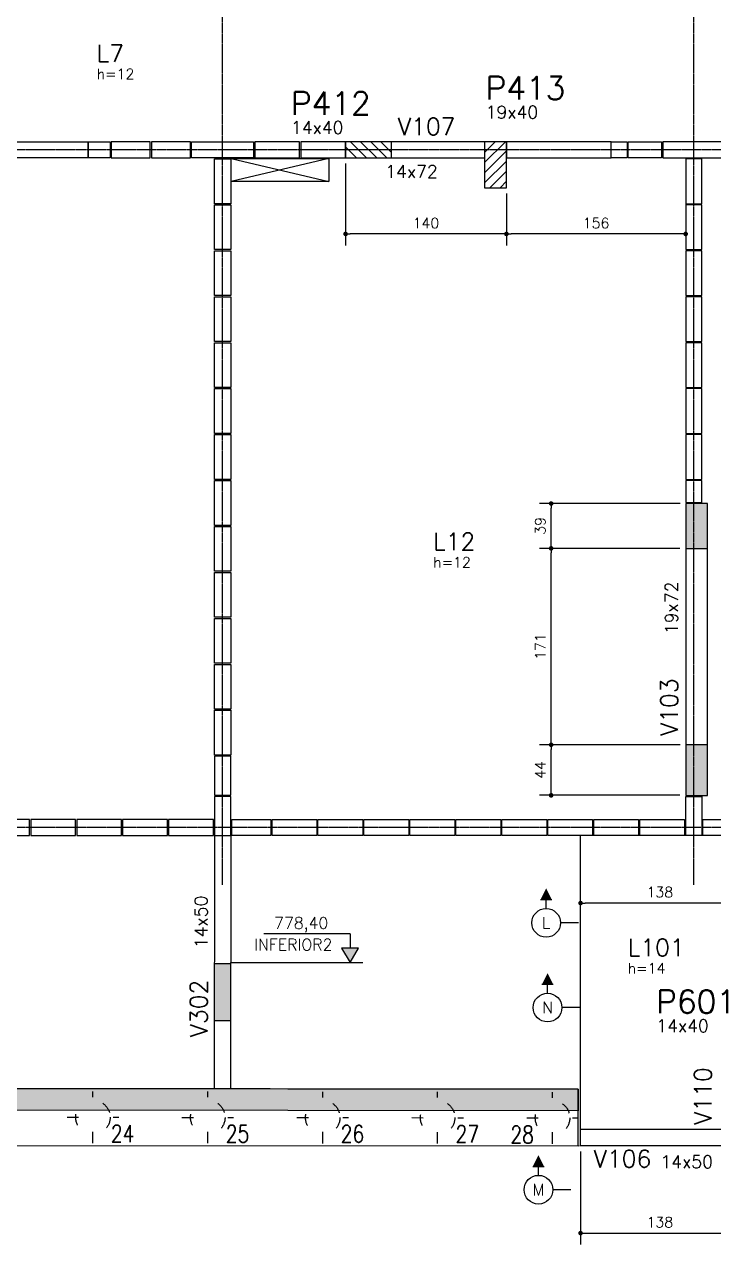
# Model space of a CAD drawing. Extents: x -39962 to 15224, y 23445 to 41277.
# Drawn here: x 2216 to 2816, y 29321 to 30384 of the extents above; entities that cross this region are included whole.
import ezdxf
from ezdxf.enums import TextEntityAlignment as Align

# ---------------------------------------------------------------- set-up
doc = ezdxf.new("R2010")
doc.units = 0
for name, pattern in [('AXES', [0.54, 0.3, -0.08, 0.08, -0.08]), ('Double dash', [55, 20, -5, 10, -5, 10, -5]), ('ESTILO_TQS_0002', [0.4, 0.1, -0.3])]:
    doc.linetypes.add(name, pattern=pattern)
doc.layers.get('0').update_dxf_attribs({"linetype": 'CONTINUOUS'})
doc.layers.get('Defpoints').update_dxf_attribs({"linetype": 'CONTINUOUS'})
for name, color, linetype in [('COTA', 1, 'CONTINUOUS'), ('EIXOS', 1, 'AXES'), ('ESTACA', 1, 'ESTILO_TQS_0002'), ('H2', 252, 'CONTINUOUS'), ('H5', 1, 'CONTINUOUS'), ('H7', 1, 'CONTINUOUS'), ('L-D', 2, 'CONTINUOUS'), ('L-N', 4, 'CONTINUOUS'), ('LINHA_FINA', 1, 'CONTINUOUS'), ('Linha_media', 4, 'CONTINUOUS'), ('LINHA_NIVEL', 210, 'CONTINUOUS'), ('P-D', 2, 'CONTINUOUS'), ('P-S', 5, 'CONTINUOUS'), ('PENA_1', 1, 'CONTINUOUS'), ('PENA_2', 2, 'CONTINUOUS'), ('PENA_3', 3, 'CONTINUOUS'), ('PENA_5', 5, 'CONTINUOUS'), ('PIL-N', 4, 'CONTINUOUS'), ('SEC-SOL', 1, 'CONTINUOUS'), ('TEXTO', 3, 'CONTINUOUS'), ('VIG-D', 2, 'CONTINUOUS'), ('VIG-N', 4, 'CONTINUOUS'), ('VIGA', 3, 'CONTINUOUS')]:
    doc.layers.add(name, color=color, linetype=linetype)
doc.layers.add('TLV-DVI-___-CNT', color=7, linetype='Double dash', lineweight=9)
doc.styles.add('COTA', font='romans.shx')
doc.styles.add('ROMANS', font='ROMANS')
doc.styles.add('Solodactha', font='romans.shx', dxfattribs={"width": 0.8})
doc.styles.get("Standard").update_dxf_attribs({"font": 'ROMANS.SHX'})
doc.styles.add('TEXTO', font='romans.shx', dxfattribs={"height": 10})
doc.styles.add('Texto1', font='romans.shx', dxfattribs={"height": 9})
doc.dimstyles.new('forma', dxfattribs={"dimscale": 5, "dimtxt": 1.8, "dimasz": 0.8, "dimexe": 2, "dimexo": 1, "dimgap": 1, "dimtad": 1, "dimdec": 1, "dimzin": 9, "dimdsep": 46, "dimtxsty": 'COTA', "dimblk1": 'DOT', "dimblk2": 'DOT', "dimsah": 1, "dimcen": 0, "dimdle": 1, "dimclrd": 256, "dimclre": 256, "dimclrt": 2, "dimadec": 0, "dimazin": 0, "dimtfac": 1, "dimtdec": 0, "dimtmove": 0, "dimatfit": 3, "dimfxl": 1, "dimtolj": 1, "dimtzin": 0, "dimarcsym": 0})

# ---------------------------------------------------------------- blocks, each defined once
blk = doc.blocks.new('_Dot')
at = {"color": 0, "linetype": 'ByBlock', "lineweight": -2}
blk.add_line((-0.5, 0), (-1, 0), dxfattribs=at)
at = {"color": 0, "linetype": 'ByBlock', "const_width": 0.5}
blk.add_lwpolyline([(-0.25, 0, 1), (0.25, 0, 1)], format="xyb", close=True, dxfattribs=at)
blk = doc.blocks.new('*D36')
at = {"layer": 'COTA', "lineweight": -2, "transparency": 16777216}
for p, q in [((2786.6, 29756.6), (2664.4, 29756.6)), ((2674.4, 29716.6), (2674.4, 29752.6)), ((2786.5, 29712.6), (2664.4, 29712.6))]:
    blk.add_line(p, q, dxfattribs=at)
at = {"layer": 'Defpoints', "color": 0, "transparency": 16777216}
for p in [(2674.4, 29756.6), (2791.6, 29756.6), (2791.5, 29712.6)]:
    blk.add_point(p, dxfattribs=at)
at = {"layer": 'COTA', "lineweight": -2, "transparency": 16777216, "xscale": 4, "yscale": 4, "zscale": 4}
for p, rotation in [((2674.4, 29756.6), 90), ((2674.4, 29712.6), 270)]:
    blk.add_blockref('_Dot', p, dxfattribs=dict(at, rotation=rotation))
at = {"layer": 'COTA', "color": 2, "transparency": 16777216, "insert": (2664.9, 29734.6), "char_height": 9, "attachment_point": 5, "rotation": 90, "style": 'COTA'}
blk.add_mtext('\\A1;44 ', dxfattribs=at)
blk = doc.blocks.new('*D37')
at = {"layer": 'COTA', "lineweight": -2, "transparency": 16777216}
for p, q in [((2786.5, 29927.6), (2664.4, 29927.6)), ((2674.4, 29760.6), (2674.4, 29923.6)), ((2786.6, 29756.6), (2664.4, 29756.6))]:
    blk.add_line(p, q, dxfattribs=at)
at = {"layer": 'Defpoints', "color": 0, "transparency": 16777216}
for p in [(2674.4, 29927.6), (2791.5, 29927.6), (2791.6, 29756.6)]:
    blk.add_point(p, dxfattribs=at)
at = {"layer": 'COTA', "lineweight": -2, "transparency": 16777216, "xscale": 4, "yscale": 4, "zscale": 4}
for p, rotation in [((2674.4, 29927.6), 90), ((2674.4, 29756.6), 270)]:
    blk.add_blockref('_Dot', p, dxfattribs=dict(at, rotation=rotation))
at = {"layer": 'COTA', "color": 2, "transparency": 16777216, "insert": (2664.9, 29842.1), "char_height": 9, "attachment_point": 5, "rotation": 90, "style": 'COTA'}
blk.add_mtext('\\A1;171 ', dxfattribs=at)
blk = doc.blocks.new('*D38')
at = {"layer": 'COTA', "lineweight": -2, "transparency": 16777216}
for p, q in [((2786.6, 29966.6), (2664.4, 29966.6)), ((2674.4, 29931.6), (2674.4, 29962.6)), ((2786.5, 29927.6), (2664.4, 29927.6))]:
    blk.add_line(p, q, dxfattribs=at)
at = {"layer": 'Defpoints', "color": 0, "transparency": 16777216}
for p in [(2674.4, 29966.6), (2791.6, 29966.6), (2791.5, 29927.6)]:
    blk.add_point(p, dxfattribs=at)
at = {"layer": 'COTA', "lineweight": -2, "transparency": 16777216, "xscale": 4, "yscale": 4, "zscale": 4}
for p, rotation in [((2674.4, 29966.6), 90), ((2674.4, 29927.6), 270)]:
    blk.add_blockref('_Dot', p, dxfattribs=dict(at, rotation=rotation))
at = {"layer": 'COTA', "color": 2, "transparency": 16777216, "insert": (2664.9, 29947.1), "char_height": 9, "attachment_point": 5, "rotation": 90, "style": 'COTA'}
blk.add_mtext('\\A1;39 ', dxfattribs=at)
blk = doc.blocks.new('Family - ___-2103959-PLANTA INFERIOR 2')
at = {"layer": 'TLV-DVI-___-CNT', "color": 1, "true_color": 0xff0000}
blk.add_line((-32077, -10136), (-18942, -10136), dxfattribs=at)
blk = doc.blocks.new('A$C8a1ee3b4')
at = {"layer": 'TLV-DVI-___-CNT', "color": 1, "true_color": 0xff0000, "xscale": 0.1, "yscale": 0.1, "zscale": 0.1}
blk.add_blockref('Family - ___-2103959-PLANTA INFERIOR 2', (4865.2, 1037.1), dxfattribs=at)
blk = doc.blocks.new('*D26')
at = {"layer": 'COTA', "lineweight": -2, "transparency": 16777216}
for p, q in [((2791.5, 30242.1), (2791.5, 30191.3)), ((2635.5, 30236.6), (2635.5, 30191.3)), ((2787.5, 30201.3), (2639.5, 30201.3))]:
    blk.add_line(p, q, dxfattribs=at)
at = {"layer": 'Defpoints', "color": 0, "transparency": 16777216}
for p in [(2791.5, 30247.1), (2635.5, 30241.6), (2635.5, 30201.3)]:
    blk.add_point(p, dxfattribs=at)
at = {"layer": 'COTA', "lineweight": -2, "transparency": 16777216, "xscale": 4, "yscale": 4, "zscale": 4, "rotation": 180}
blk.add_blockref('_Dot', (2635.5, 30201.3), dxfattribs=at)
at = {"layer": 'COTA', "lineweight": -2, "transparency": 16777216, "xscale": 4, "yscale": 4, "zscale": 4}
blk.add_blockref('_Dot', (2791.5, 30201.3), dxfattribs=at)
at = {"layer": 'COTA', "color": 2, "transparency": 16777216, "insert": (2713.5, 30210.8), "char_height": 9, "attachment_point": 5, "style": 'COTA'}
blk.add_mtext('\\A1;156 ', dxfattribs=at)
blk = doc.blocks.new('*D27')
at = {"layer": 'COTA', "lineweight": -2, "transparency": 16777216}
for p, q in [((2495.5, 30262.6), (2495.5, 30191.3)), ((2635.5, 30236.6), (2635.5, 30191.3)), ((2631.5, 30201.3), (2499.5, 30201.3))]:
    blk.add_line(p, q, dxfattribs=at)
at = {"layer": 'Defpoints', "color": 0, "transparency": 16777216}
for p in [(2495.5, 30267.6), (2635.5, 30241.6), (2495.5, 30201.3)]:
    blk.add_point(p, dxfattribs=at)
at = {"layer": 'COTA', "lineweight": -2, "transparency": 16777216, "xscale": 4, "yscale": 4, "zscale": 4, "rotation": 180}
blk.add_blockref('_Dot', (2495.5, 30201.3), dxfattribs=at)
at = {"layer": 'COTA', "lineweight": -2, "transparency": 16777216, "xscale": 4, "yscale": 4, "zscale": 4}
blk.add_blockref('_Dot', (2635.5, 30201.3), dxfattribs=at)
at = {"layer": 'COTA', "color": 2, "transparency": 16777216, "insert": (2565.5, 30210.8), "char_height": 9, "attachment_point": 5, "style": 'COTA'}
blk.add_mtext('\\A1;140 ', dxfattribs=at)
blk = doc.blocks.new('A$Cf0c44242')
at = {"layer": 'ESTACA'}
for p, q in [((6.751, -3.078), (6.751, -2.628)), ((7.751, -3.079), (7.751, -2.629)), ((8.751, -3.08), (8.751, -2.63)), ((9.751, -3.081), (9.751, -2.631)), ((10.751, -3.083), (10.751, -2.633)), ((6.526, -2.853), (6.976, -2.853)), ((7.526, -2.854), (7.976, -2.854)), ((8.526, -2.855), (8.976, -2.856)), ((9.526, -2.856), (9.976, -2.857)), ((10.526, -2.857), (10.976, -2.858))]:
    blk.add_line(p, q, dxfattribs=at)
for centre in [(6.751, -2.853), (7.751, -2.854), (8.751, -2.855), (9.751, -2.856), (10.751, -2.858)]:
    blk.add_circle(centre, 0.15, dxfattribs=at)
at = {"layer": 'ESTACA', "style": 'Solodactha', "width": 0.8}
for s, p in [('24', (6.907, -3.07)), ('25', (7.907, -3.071)), ('26', (8.907, -3.072)), ('27', (9.907, -3.073)), ('28', (10.384, -3.078))]:
    blk.add_text(s, height=0.15, dxfattribs=at).set_placement(p)
blk = doc.blocks.new('elevação')
at = {"layer": 'LINHA_FINA', "linetype": 'Continuous'}
blk.add_hatch(color=256, dxfattribs=at).paths.add_polyline_path([(1.5, 2.5), (-1.5, 2.5), (0, 0)])
at = {"layer": 'LINHA_FINA'}
for p, q in [((0, 5), (-15, 5)), ((0, 5), (0, 2.5)), ((-1.5, 2.5), (0, 0)), ((1.5, 2.5), (-1.5, 2.5)), ((0, 0), (1.5, 2.5))]:
    blk.add_line(p, q, dxfattribs=at)
at = {"layer": 'TEXTO', "linetype": 'Continuous', "style": 'TEXTO'}
for p in [(-8.5, 5.25), (-8.5, 1.5)]:
    blk.add_attdef('XXXX.XX', text='', height=2, dxfattribs=at).set_placement(p, align=Align.BOTTOM_CENTER)
blk = doc.blocks.new('seção_esq')
at = {"layer": 'Linha_media'}
for p, q in [((1, 4), (-1, 4)), ((0, 2.5), (0, 4)), ((5.62, 0), (2.5, 0))]:
    blk.add_line(p, q, dxfattribs=at)
blk.add_circle((0, 0), 2.5, dxfattribs=at)
blk.add_solid([(1, 4), (0, 6), (-1, 4)], dxfattribs=at)
blk = doc.blocks.new('atrib_seção')
at = {"layer": 'Linha_media', "style": 'ROMANS'}
blk.add_attdef('X', text='', height=2, dxfattribs=at).set_placement((0, 0), align=Align.MIDDLE)
blk = doc.blocks.new('*D133')
at = {"layer": 'COTA', "lineweight": -2, "transparency": 16777216}
for p, q in [((2700, 29622), (2700, 29628.8)), ((2838, 29622), (2838, 29628.8)), ((2834, 29618.8), (2704, 29618.8))]:
    blk.add_line(p, q, dxfattribs=at)
at = {"layer": 'Defpoints', "color": 0, "transparency": 16777216}
for p in [(2700, 29618.8), (2700, 29617), (2838, 29617)]:
    blk.add_point(p, dxfattribs=at)
at = {"layer": 'COTA', "lineweight": -2, "transparency": 16777216, "xscale": 4, "yscale": 4, "zscale": 4, "rotation": 180}
blk.add_blockref('_Dot', (2700, 29618.8), dxfattribs=at)
at = {"layer": 'COTA', "lineweight": -2, "transparency": 16777216, "xscale": 4, "yscale": 4, "zscale": 4}
blk.add_blockref('_Dot', (2838, 29618.8), dxfattribs=at)
at = {"layer": 'COTA', "color": 2, "transparency": 16777216, "insert": (2769, 29628.3), "char_height": 9, "attachment_point": 5, "style": 'COTA'}
blk.add_mtext('\\A1;138 ', dxfattribs=at)
blk = doc.blocks.new('*D149')
at = {"layer": 'COTA', "lineweight": -2, "transparency": 16777216}
for p, q in [((2700, 29402.6), (2700, 29321.5)), ((2838, 29402.6), (2838, 29321.5)), ((2704, 29331.5), (2834, 29331.5))]:
    blk.add_line(p, q, dxfattribs=at)
at = {"layer": 'Defpoints', "color": 0, "transparency": 16777216}
for p in [(2700, 29407.6), (2838, 29407.6), (2838, 29331.5)]:
    blk.add_point(p, dxfattribs=at)
at = {"layer": 'COTA', "lineweight": -2, "transparency": 16777216, "xscale": 4, "yscale": 4, "zscale": 4, "rotation": 180}
blk.add_blockref('_Dot', (2700, 29331.5), dxfattribs=at)
at = {"layer": 'COTA', "lineweight": -2, "transparency": 16777216, "xscale": 4, "yscale": 4, "zscale": 4}
blk.add_blockref('_Dot', (2838, 29331.5), dxfattribs=at)
at = {"layer": 'COTA', "color": 2, "transparency": 16777216, "insert": (2769, 29341), "char_height": 9, "attachment_point": 5, "style": 'COTA'}
blk.add_mtext('\\A1;138 ', dxfattribs=at)

msp = doc.modelspace()

# ---------------------------------------------------------------- hatches: boundary and pattern name
at = {"layer": 'H2'}
for points in [[(2810.51, 29966.57), (2791.51, 29966.61), (2791.51, 29927.59), (2810.51, 29927.59)], [(2810.51, 29756.57), (2791.51, 29756.61), (2791.51, 29712.59), (2810.51, 29712.59)], [(1625.51, 29458.06), (2698.03, 29456.83), (2698.01, 29437.85), (1625.51, 29439.06)]]:
    msp.add_hatch(color=256, dxfattribs=at).paths.add_polyline_path(points)
at = {"layer": 'H5'}
h = msp.add_hatch(dxfattribs=at)
h.set_pattern_fill('ANSI31', color=256, scale=50, angle=90, style=0)
h.set_pattern_definition([(135, (30127.145, 27067.0565), (-4.4194174, -4.4194174), [])])
h.paths.add_polyline_path([(2495.51, 30281.59), (2495.51, 30267.59), (2535.53, 30267.59), (2535.52, 30281.59)])
h = msp.add_hatch(dxfattribs=at)
h.set_pattern_fill('ANSI31', color=256, scale=50, angle=180, style=0)
h.set_pattern_definition([(225, (5831.05, 57873.205), (4.4194174, -4.4194174), [])])
h.paths.add_polyline_path([(2616.51, 30241.57), (2635.51, 30241.57), (2635.51, 30281.59), (2616.51, 30281.58)])
at = {"layer": 'H7'}
msp.add_hatch(color=256, dxfattribs=at).paths.add_polyline_path([(2381.37, 29566.29), (2395.37, 29566.33), (2395.37, 29556.33), (2395.37, 29556.29), (2395.37, 29516.29), (2381.37, 29516.29), (2381.37, 29556.29), (2381.37, 29556.25), (2381.37, 29566.25)])

# ---------------------------------------------------------------- linework, layer by layer
for points in [[(2180.51, 30281.63), (2271.51, 30281.63), (2271.51, 30267.63), (2180.51, 30267.63)], [(2726.51, 30281.63), (2635.53, 30281.52), (2635.53, 30267.52), (2726.51, 30267.63)], [(2396.01, 30267.09), (2481.01, 30267.09), (2481.01, 30247.09), (2396.01, 30247.09)]]:
    msp.add_lwpolyline(points, close=True)
for points in [[(2271.51, 30281.63), (2290.51, 30281.63), (2290.51, 30267.63), (2271.51, 30267.63), (2271.51, 30281.63)], [(2325.51, 30281.63), (2291.51, 30281.63), (2291.51, 30267.63), (2325.51, 30267.63), (2325.51, 30281.63)], [(2360.51, 30281.63), (2326.51, 30281.63), (2326.51, 30267.63), (2360.51, 30267.63), (2360.51, 30281.63)], [(2361.51, 30281.63), (2415.51, 30281.63), (2415.51, 30267.63), (2361.51, 30267.63), (2361.51, 30281.63)], [(2416.51, 30267.63), (2455.51, 30267.63), (2455.51, 30281.63), (2416.51, 30281.63), (2416.51, 30267.63)], [(2456.51, 30267.63), (2495.51, 30267.63), (2495.51, 30281.63), (2456.51, 30281.63), (2456.51, 30267.63)], [(2726.51, 30281.63), (2740.51, 30281.63), (2740.51, 30267.63), (2726.51, 30267.63), (2726.51, 30281.63)], [(2770.51, 30267.63), (2741.51, 30267.63), (2741.51, 30281.63), (2770.51, 30281.63), (2770.51, 30267.63)], [(2771.51, 30267.63), (2825.51, 30267.63), (2825.51, 30281.63), (2771.51, 30281.63), (2771.51, 30267.63)], [(2395.51, 30266.63), (2395.51, 30227.63), (2381.51, 30227.63), (2381.51, 30266.63), (2395.51, 30266.63)], [(2805.51, 30227.63), (2805.51, 30266.63), (2791.51, 30266.63), (2791.51, 30227.63), (2805.51, 30227.63)], [(2395.51, 30226.63), (2395.51, 30187.63), (2381.51, 30187.63), (2381.51, 30226.63), (2395.51, 30226.63)], [(2805.51, 30187.63), (2805.51, 30226.63), (2791.51, 30226.63), (2791.51, 30187.63), (2805.51, 30187.63)], [(2395.51, 30186.63), (2395.51, 30147.63), (2381.51, 30147.63), (2381.51, 30186.63), (2395.51, 30186.63)], [(2805.51, 30147.63), (2805.51, 30186.63), (2791.51, 30186.63), (2791.51, 30147.63), (2805.51, 30147.63)], [(2395.51, 30146.63), (2395.51, 30107.63), (2381.51, 30107.63), (2381.51, 30146.63), (2395.51, 30146.63)], [(2805.51, 30107.63), (2805.51, 30146.63), (2791.51, 30146.63), (2791.51, 30107.63), (2805.51, 30107.63)], [(2395.51, 30106.63), (2395.51, 30067.63), (2381.51, 30067.63), (2381.51, 30106.63), (2395.51, 30106.63)], [(2805.51, 30067.63), (2805.51, 30106.63), (2791.51, 30106.63), (2791.51, 30067.63), (2805.51, 30067.63)], [(2395.51, 30066.63), (2395.51, 30027.63), (2381.51, 30027.63), (2381.51, 30066.63), (2395.51, 30066.63)], [(2805.51, 30027.63), (2805.51, 30066.63), (2791.51, 30066.63), (2791.51, 30027.63), (2805.51, 30027.63)], [(2395.51, 30026.63), (2395.51, 29987.63), (2381.51, 29987.63), (2381.51, 30026.63), (2395.51, 30026.63)], [(2805.51, 29987.63), (2805.51, 30026.63), (2791.51, 30026.63), (2791.51, 29987.63), (2805.51, 29987.63)], [(2395.51, 29986.63), (2395.51, 29947.63), (2381.51, 29947.63), (2381.51, 29986.63), (2395.51, 29986.63)], [(2805.55, 29967.64), (2805.51, 29986.63), (2791.51, 29986.63), (2791.55, 29967.64), (2805.55, 29967.64)], [(2395.51, 29946.63), (2395.51, 29907.63), (2381.51, 29907.63), (2381.51, 29946.63), (2395.51, 29946.63)], [(2395.51, 29906.63), (2395.51, 29867.63), (2381.51, 29867.63), (2381.51, 29906.63), (2395.51, 29906.63)], [(2395.51, 29866.63), (2395.51, 29827.63), (2381.51, 29827.63), (2381.51, 29866.63), (2395.51, 29866.63)], [(2395.51, 29826.63), (2395.51, 29787.63), (2381.51, 29787.63), (2381.51, 29826.63), (2395.51, 29826.63)], [(2395.51, 29786.63), (2395.51, 29747.63), (2381.51, 29747.63), (2381.51, 29786.63), (2395.51, 29786.63)], [(2395.51, 29712.63), (2395.51, 29746.63), (2381.51, 29746.63), (2381.51, 29712.63), (2395.51, 29712.63)], [(2395.51, 29677.63), (2395.51, 29711.63), (2381.51, 29711.63), (2381.51, 29677.63), (2395.51, 29677.63)], [(2791.51, 29677.63), (2791.51, 29711.63), (2805.51, 29711.63), (2805.51, 29677.63), (2791.51, 29677.63)], [(2181.51, 29677.63), (2220.51, 29677.63), (2220.51, 29691.63), (2181.51, 29691.63), (2181.51, 29677.63)], [(2221.51, 29677.63), (2260.51, 29677.63), (2260.51, 29691.63), (2221.51, 29691.63), (2221.51, 29677.63)], [(2261.51, 29677.63), (2300.51, 29677.63), (2300.51, 29691.63), (2261.51, 29691.63), (2261.51, 29677.63)], [(2301.51, 29677.63), (2340.51, 29677.63), (2340.51, 29691.63), (2301.51, 29691.63), (2301.51, 29677.63)], [(2341.51, 29677.63), (2380.51, 29677.63), (2380.51, 29691.63), (2341.51, 29691.63), (2341.51, 29677.63)], [(2430.51, 29677.63), (2396.51, 29677.63), (2396.51, 29691.63), (2430.51, 29691.63), (2430.51, 29677.63)], [(2431.51, 29691.63), (2470.51, 29691.63), (2470.51, 29677.63), (2431.51, 29677.63), (2431.51, 29691.63)], [(2471.51, 29691.63), (2510.51, 29691.63), (2510.51, 29677.63), (2471.51, 29677.63), (2471.51, 29691.63)], [(2511.51, 29691.63), (2550.51, 29691.63), (2550.51, 29677.63), (2511.51, 29677.63), (2511.51, 29691.63)], [(2551.51, 29691.63), (2590.51, 29691.63), (2590.51, 29677.63), (2551.51, 29677.63), (2551.51, 29691.63)], [(2591.51, 29691.63), (2630.51, 29691.63), (2630.51, 29677.63), (2591.51, 29677.63), (2591.51, 29691.63)], [(2631.51, 29691.63), (2670.51, 29691.63), (2670.51, 29677.63), (2631.51, 29677.63), (2631.51, 29691.63)], [(2671.51, 29691.63), (2710.51, 29691.63), (2710.51, 29677.63), (2671.51, 29677.63), (2671.51, 29691.63)], [(2711.51, 29691.63), (2750.51, 29691.63), (2750.51, 29677.63), (2711.51, 29677.63), (2711.51, 29691.63)], [(2751.51, 29691.63), (2790.51, 29691.63), (2790.51, 29677.63), (2751.51, 29677.63), (2751.51, 29691.63)], [(2806.51, 29691.59), (2825.51, 29691.59), (2825.51, 29677.59), (2806.51, 29677.59), (2806.51, 29691.59)]]:
    msp.add_lwpolyline(points)
at = {"layer": 'EIXOS', "color": 244, "true_color": 0x991b1e}
for p, q in [((2388.51, 29634.64), (2388.51, 31355.31)), ((2798.51, 29634.64), (2798.51, 31355.31)), ((3320.81, 30274.59), (632.05, 30274.59)), ((3320.81, 29684.59), (632.05, 29684.59))]:
    msp.add_line(p, q, dxfattribs=at)
at = {"layer": 'LINHA_NIVEL'}
msp.add_line((2395.37, 29567.15), (2510.42, 29567.15), dxfattribs=at)
at = {"layer": 'P-S'}
for points in [[(2495.51, 30281.59), (2495.51, 30267.59), (2535.53, 30267.59), (2535.52, 30281.59), (2495.51, 30281.59), (2495.51, 30281.59)], [(2616.51, 30241.57), (2635.51, 30241.57), (2635.51, 30281.59), (2616.51, 30281.58), (2616.51, 30241.57), (2616.51, 30241.57)], [(2810.51, 29966.57), (2791.51, 29966.61), (2791.51, 29927.59), (2810.51, 29927.59), (2810.51, 29966.57), (2810.51, 29966.57)], [(2810.51, 29756.57), (2791.51, 29756.61), (2791.51, 29712.59), (2810.51, 29712.59), (2810.51, 29756.57), (2810.51, 29756.57)]]:
    msp.add_lwpolyline(points, dxfattribs=at)
at = {"layer": 'PENA_1'}
for p, q in [((2481.01, 30267.09), (2396.01, 30247.09)), ((2396.01, 30267.09), (2481.01, 30247.09))]:
    msp.add_line(p, q, dxfattribs=at)
at = {"layer": 'PENA_3'}
for p, q in [((2381.51, 29677.63), (2381.26, 29457.21)), ((2395.51, 29677.63), (2395.26, 29457.21)), ((2699.98, 29407.59), (2699.98, 29677.59)), ((3200.51, 29677.59), (2702.98, 29677.59)), ((2838, 29421.59), (2699.98, 29421.59)), ((2838, 29407.59), (2699.98, 29407.59))]:
    msp.add_line(p, q, dxfattribs=at)
msp.add_lwpolyline([(1625.51, 29458.06), (1625.51, 29408.18), (2697.98, 29407.59), (2698.03, 29456.82), (1625.51, 29458.06)], dxfattribs=at)
at = {"layer": 'PENA_5'}
for p, q in [((1625.51, 29458.06), (2698.03, 29456.83)), ((2698.03, 29456.83), (2698.01, 29437.84)), ((2698.01, 29437.84), (1625.57, 29439.06))]:
    msp.add_line(p, q, dxfattribs=at)
at = {"layer": 'SEC-SOL'}
msp.add_lwpolyline([(2381.37, 29566.29), (2395.37, 29566.33), (2395.37, 29556.33), (2395.37, 29556.29), (2395.37, 29516.29), (2381.37, 29516.29), (2381.37, 29556.29), (2381.37, 29556.25), (2381.37, 29566.25), (2381.37, 29566.29)], dxfattribs=at)
at = {"layer": 'VIGA'}
for p, q in [((2616.51, 30281.58), (2535.52, 30281.59)), ((2535.53, 30267.6), (2616.54, 30267.69)), ((2791.51, 29927.59), (2791.51, 29756.61)), ((2810.51, 29756.57), (2810.51, 29927.55))]:
    msp.add_line(p, q, dxfattribs=at)

# ---------------------------------------------------------------- block references
at = {"layer": 'COTA', "xscale": 100, "yscale": 100, "zscale": 100}
msp.add_blockref('A$Cf0c44242', (1600.51, 29717.59), dxfattribs=at)
at = {"layer": 'PENA_2'}
ref = msp.add_blockref('elevação', (2499.39, 29567.15), dxfattribs=dict(at, xscale=5, yscale=5, zscale=5))
ref.add_attrib('XXXX.XX', '778,40', dxfattribs={"layer": 'TEXTO', "linetype": 'Continuous', "height": 10, "style": 'TEXTO'}).set_placement((2456.89, 29593.4), align=Align.BOTTOM_CENTER)
ref.add_attrib('XXXX.XX', 'INFERIOR2', dxfattribs={"layer": 'TEXTO', "linetype": 'Continuous', "height": 10, "style": 'TEXTO'}).set_placement((2450.02, 29574.65), align=Align.BOTTOM_CENTER)
at = {"layer": 'PENA_3', "xscale": 5, "yscale": 5, "zscale": 5}
for p in [(2670.08, 29601.61), (2671.29, 29527.82), (2663.36, 29369.26)]:
    msp.add_blockref('seção_esq', p, dxfattribs=at)
for p, values in [((2670.08, 29601.61), {'X': 'L'}), ((2671.29, 29527.82), {'X': 'N'}), ((2663.36, 29369.26), {'X': 'M'})]:
    msp.add_blockref('atrib_seção', p, dxfattribs=at).add_auto_attribs(values)
at = {"layer": 'VIGA'}
msp.add_blockref('A$C8a1ee3b4', (203.06, 29383.83), dxfattribs=at)

# ---------------------------------------------------------------- texts
at = {"layer": 'L-D', "style": 'Texto1'}
for s, p in [('h=12', (2278.91, 30336.07)), ('h=12', (2571.74, 29910.99)), ('h=14', (2741.1, 29557.6))]:
    msp.add_text(s, height=9, dxfattribs=at).set_placement(p)
at = {"layer": 'L-N'}
for s, p in [('L7', (2278.91, 30351.07)), ('L12', (2571.74, 29925.99)), ('L101', (2741.1, 29572.6))]:
    msp.add_text(s, height=15, dxfattribs=at).set_placement(p)
at = {"layer": 'P-D', "linetype": 'Continuous'}
for s, p in [('19x40', (2617.39, 30301.82)), ('14x40', (2447.97, 30288.47)), ('14x40', (2765.87, 29506.52))]:
    msp.add_text(s, height=11, dxfattribs=at).set_placement(p)
at = {"layer": 'PIL-N', "linetype": 'Continuous'}
for s, p in [('P413', (2617.39, 30318.32)), ('P412', (2447.97, 30304.97)), ('P601', (2765.87, 29523.02))]:
    msp.add_text(s, height=20, dxfattribs=at).set_placement(p)
at = {"layer": 'VIG-D', "linetype": 'Continuous'}
for s, p in [('14x72', (2529.99, 30250.18)), ('14x50', (2769.48, 29388.13))]:
    msp.add_text(s, height=11, dxfattribs=at).set_placement(p)
for s, p in [('19x72', (2784.65, 29853)), ('14x50', (2375.22, 29579.53))]:
    msp.add_text(s, height=11, rotation=90, dxfattribs=at).set_placement(p)
at = {"layer": 'VIG-N', "linetype": 'Continuous'}
for s, p in [('V107', (2541.04, 30287.35)), ('V106', (2711.42, 29388.71))]:
    msp.add_text(s, height=15, dxfattribs=at).set_placement(p)
for s, p in [('V103', (2784.65, 29764.22)), ('V302', (2375.22, 29501.93)), ('V110', (2813.99, 29425.67))]:
    msp.add_text(s, height=15, rotation=90, dxfattribs=at).set_placement(p)

# ---------------------------------------------------------------- dimensions: what is measured, and where the dimension line sits
at = {"layer": 'COTA'}
for base, p1, p2, override, picture, middle in [((2495.51, 30201.34), (2635.51, 30241.57), (2495.51, 30267.59), {"dimpost": ' ', "dimtmove": 1}, '*D27', (2565.51, 30210.84)), ((2635.51, 30201.34), (2791.51, 30247.13), (2635.51, 30241.57), {"dimpost": ' '}, '*D26', (2713.51, 30210.84)), ((2699.98, 29618.82), (2837.98, 29617.03), (2699.98, 29617.03), {"dimpost": ' ', "dimtmove": 1}, '*D133', (2768.98, 29628.32)), ((2838, 29331.49), (2699.98, 29407.59), (2838, 29407.59), {"dimpost": ' '}, '*D149', (2768.99, 29340.99))]:
    dim = msp.add_linear_dim(base=base, p1=p1, p2=p2, dimstyle='forma', override=override, dxfattribs=at)
    dim.commit()
    dim.dimension.update_dxf_attribs({"geometry": picture, "text_midpoint": middle})
for base, p1, p2, override, picture, middle in [((2674.44, 29966.61), (2791.51, 29927.59), (2791.58, 29966.61), {"dimpost": ' ', "dimtmove": 1}, '*D38', (2664.94, 29947.1)), ((2674.44, 29927.59), (2791.59, 29756.61), (2791.51, 29927.59), {"dimpost": ' ', "dimtmove": 1}, '*D37', (2664.94, 29842.1)), ((2674.44, 29756.61), (2791.51, 29712.59), (2791.59, 29756.61), {"dimpost": ' '}, '*D36', (2664.94, 29734.6))]:
    dim = msp.add_linear_dim(base=base, p1=p1, p2=p2, angle=90, dimstyle='forma', override=override, dxfattribs=at)
    dim.commit()
    dim.dimension.update_dxf_attribs({"geometry": picture, "text_midpoint": middle})

doc.saveas('drawing.dxf')
